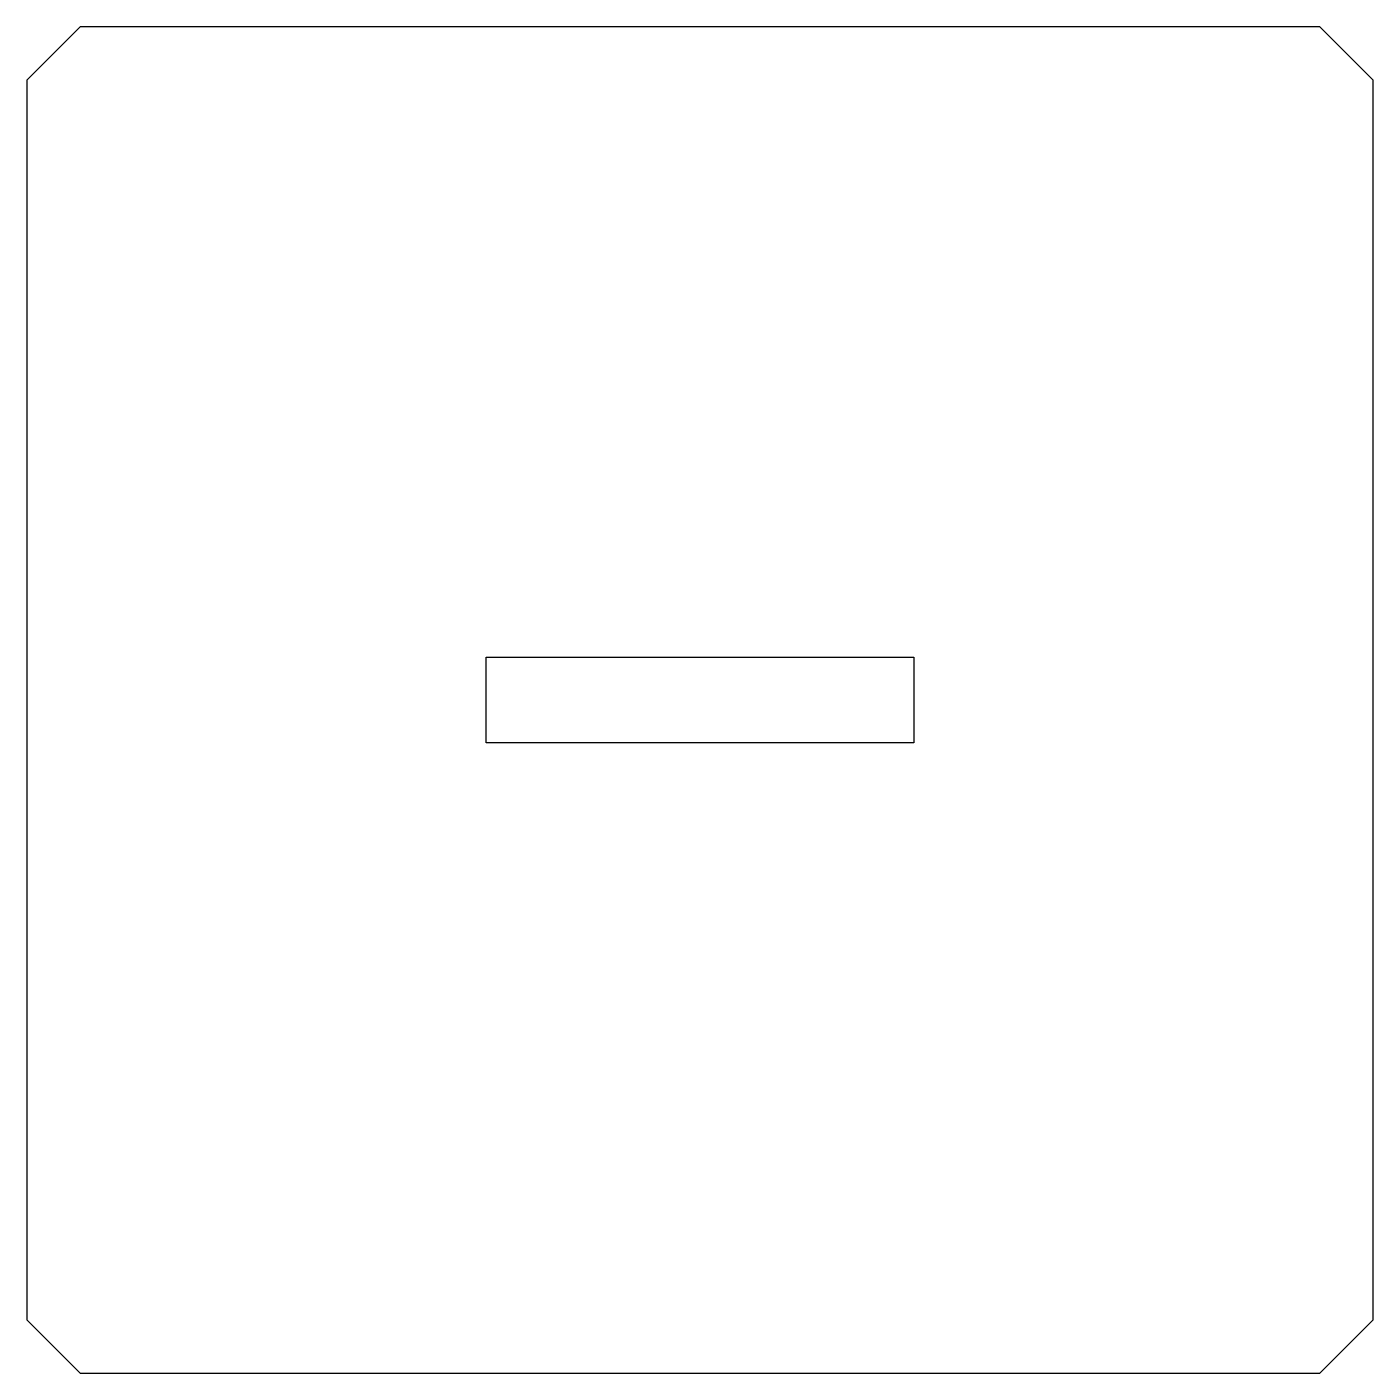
# Model space of a CAD drawing. Header units: inches. Extents: x -1.24 to 1.24, y -2.72 to -0.24.
import ezdxf

# ---------------------------------------------------------------- set-up
doc = ezdxf.new("R2010")
doc.units = ezdxf.units.IN
doc.layers.get('0').update_dxf_attribs({"linetype": 'CONTINUOUS'})

msp = doc.modelspace()

# ---------------------------------------------------------------- linework, layer by layer
for points in [[(1.2402, -2.6187), (1.2402, -0.3341), (1.1423, -0.2362), (-1.1423, -0.2362), (-1.2402, -0.3341), (-1.2402, -2.6187), (-1.1423, -2.7165), (1.1423, -2.7165)], [(0.3937, -1.5551), (-0.3937, -1.5551), (-0.3937, -1.3976), (0.3937, -1.3976)]]:
    msp.add_lwpolyline(points, close=True)

doc.saveas('drawing.dxf')
